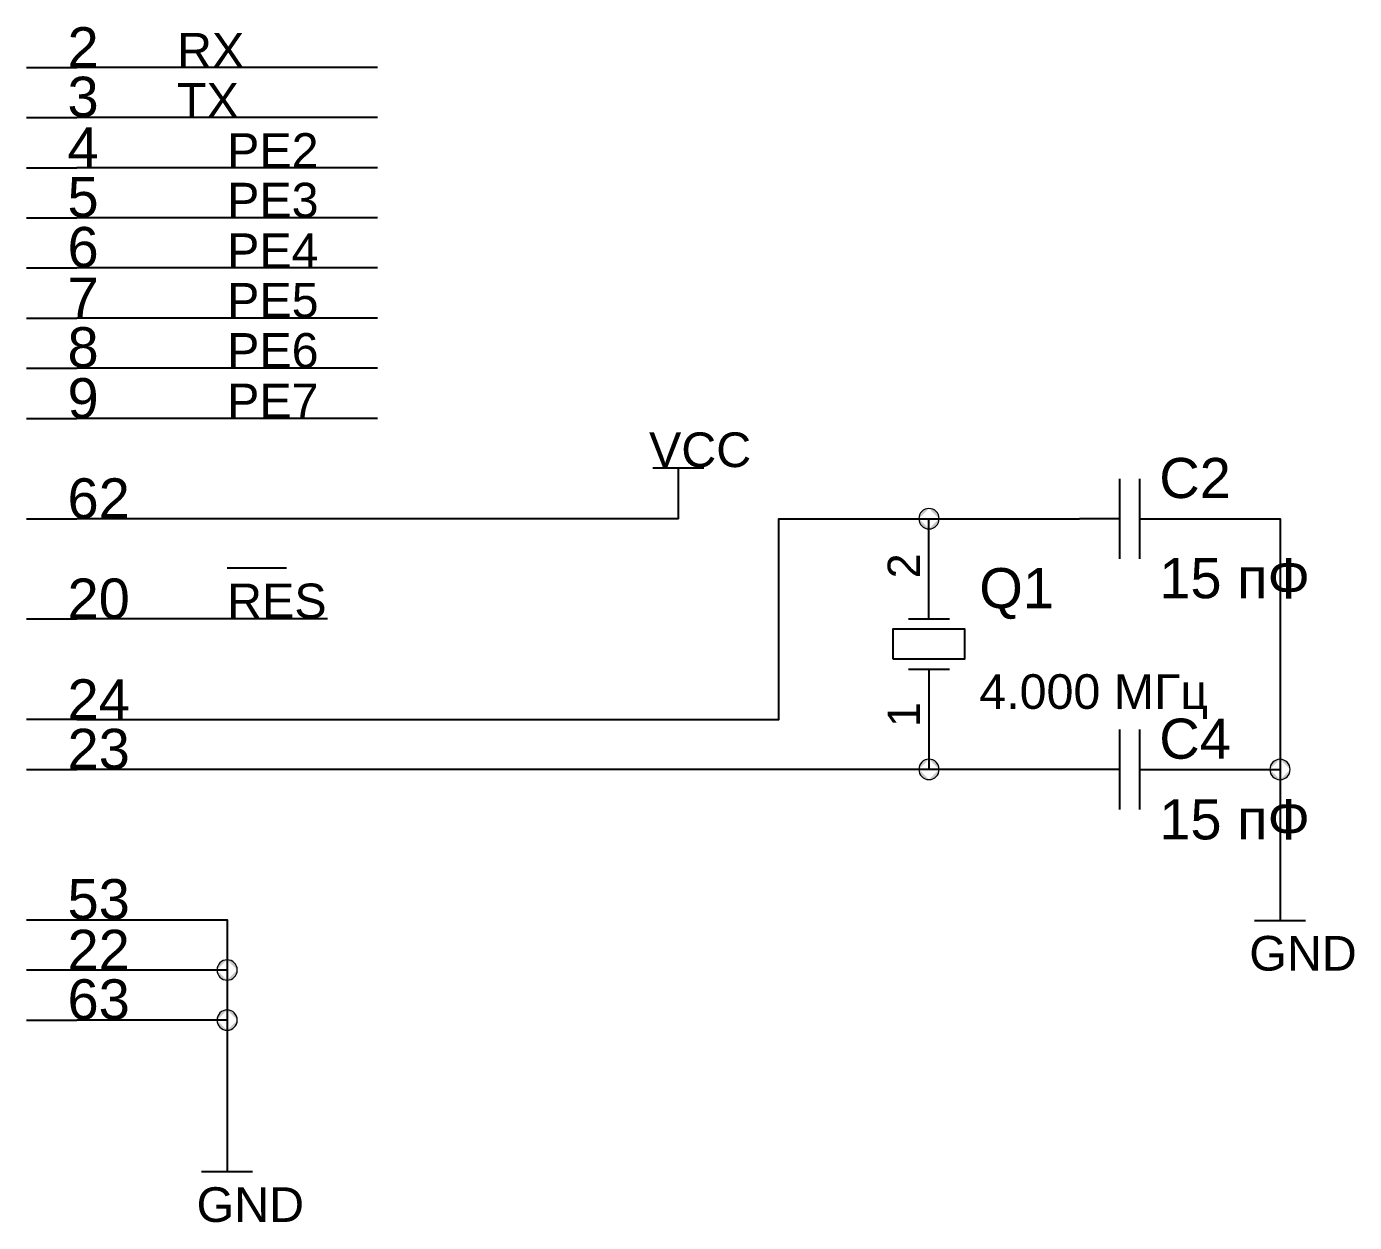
# Model space of a CAD drawing. Header units: millimetres. Extents: x -2024 to 917, y -725 to 13.
# Drawn here: x -1458.6 to -1393.4, y -664.6 to -605.9 of the extents above; entities that cross this region are included whole.
import ezdxf

# ---------------------------------------------------------------- set-up
doc = ezdxf.new("R2010")
doc.units = ezdxf.units.MM
doc.styles.add('PDF Arial', font='arial.ttf')
doc.styles.add('PDF Microsoft Sans Serif', font='micross.ttf')

msp = doc.modelspace()

# ---------------------------------------------------------------- hatches: boundary and pattern name
at = {"transparency": 33554559}
h = msp.add_hatch(color=7, dxfattribs=at)
h.paths.add_polyline_path([(-1414.316, -629.526, 0.414062), (-1414.816, -630.026)], flags=0)
h.paths.add_polyline_path([(-1414.316, -629.526), (-1414.316, -629.526)], flags=0)
h.paths.add_polyline_path([(-1413.816, -630.026, 0.414062), (-1414.316, -629.526)], flags=0)
h.paths.add_polyline_path([(-1413.816, -630.026), (-1413.816, -630.026)], flags=0)
h.paths.add_polyline_path([(-1414.316, -630.526, 0.414062), (-1413.816, -630.026)], flags=0)
h.paths.add_polyline_path([(-1414.816, -630.026, 0.414062), (-1414.316, -630.526)], flags=0)
h = msp.add_hatch(color=7, dxfattribs=at)
h.paths.add_polyline_path([(-1414.316, -629.526, 0.414062), (-1414.816, -630.026)], flags=0)
h.paths.add_polyline_path([(-1414.316, -629.526), (-1414.316, -629.526)], flags=0)
h.paths.add_polyline_path([(-1413.816, -630.026, 0.414062), (-1414.316, -629.526)], flags=0)
h.paths.add_polyline_path([(-1413.816, -630.026), (-1413.816, -630.026)], flags=0)
h.paths.add_polyline_path([(-1414.316, -630.526, 0.414062), (-1413.816, -630.026)], flags=0)
h.paths.add_polyline_path([(-1414.816, -630.026, 0.414062), (-1414.316, -630.526)], flags=0)
h = msp.add_hatch(color=7, dxfattribs=at)
h.paths.add_polyline_path([(-1414.316, -641.828, 0.414063), (-1414.816, -642.328)], flags=0)
h.paths.add_polyline_path([(-1414.316, -641.828), (-1414.316, -641.828)], flags=0)
h.paths.add_polyline_path([(-1413.816, -642.328, 0.414063), (-1414.316, -641.828)], flags=0)
h.paths.add_polyline_path([(-1413.816, -642.328), (-1413.816, -642.328)], flags=0)
h.paths.add_polyline_path([(-1414.316, -642.828, 0.414062), (-1413.816, -642.328)], flags=0)
h.paths.add_polyline_path([(-1414.816, -642.328, 0.414063), (-1414.316, -642.828)], flags=0)
h = msp.add_hatch(color=7, dxfattribs=at)
h.paths.add_polyline_path([(-1414.316, -641.828, 0.414063), (-1414.816, -642.328)], flags=0)
h.paths.add_polyline_path([(-1414.316, -641.828), (-1414.316, -641.828)], flags=0)
h.paths.add_polyline_path([(-1413.816, -642.328, 0.414063), (-1414.316, -641.828)], flags=0)
h.paths.add_polyline_path([(-1413.816, -642.328), (-1413.816, -642.328)], flags=0)
h.paths.add_polyline_path([(-1414.316, -642.828, 0.414062), (-1413.816, -642.328)], flags=0)
h.paths.add_polyline_path([(-1414.816, -642.328, 0.414063), (-1414.316, -642.828)], flags=0)
h = msp.add_hatch(color=7, dxfattribs=at)
h.paths.add_polyline_path([(-1397.087, -641.833, 0.414063), (-1397.587, -642.333)], flags=0)
h.paths.add_polyline_path([(-1397.087, -641.833), (-1397.087, -641.833)], flags=0)
h.paths.add_polyline_path([(-1396.587, -642.333, 0.414063), (-1397.087, -641.833)], flags=0)
h.paths.add_polyline_path([(-1396.587, -642.333), (-1396.587, -642.333)], flags=0)
h.paths.add_polyline_path([(-1397.087, -642.833, 0.414062), (-1396.587, -642.333)], flags=0)
h.paths.add_polyline_path([(-1397.587, -642.333, 0.414062), (-1397.087, -642.833)], flags=0)
h = msp.add_hatch(color=7, dxfattribs=at)
h.paths.add_polyline_path([(-1397.087, -641.833, 0.414063), (-1397.587, -642.333)], flags=0)
h.paths.add_polyline_path([(-1397.087, -641.833), (-1397.087, -641.833)], flags=0)
h.paths.add_polyline_path([(-1396.587, -642.333, 0.414063), (-1397.087, -641.833)], flags=0)
h.paths.add_polyline_path([(-1396.587, -642.333), (-1396.587, -642.333)], flags=0)
h.paths.add_polyline_path([(-1397.087, -642.833, 0.414062), (-1396.587, -642.333)], flags=0)
h.paths.add_polyline_path([(-1397.587, -642.333, 0.414062), (-1397.087, -642.833)], flags=0)
h = msp.add_hatch(color=7, dxfattribs=at)
h.paths.add_polyline_path([(-1448.764, -651.672, 0.414063), (-1449.264, -652.172)], flags=0)
h.paths.add_polyline_path([(-1448.764, -651.672), (-1448.764, -651.672)], flags=0)
h.paths.add_polyline_path([(-1448.264, -652.172, 0.414063), (-1448.764, -651.672)], flags=0)
h.paths.add_polyline_path([(-1448.264, -652.172), (-1448.264, -652.172)], flags=0)
h.paths.add_polyline_path([(-1448.764, -652.672, 0.414062), (-1448.264, -652.172)], flags=0)
h.paths.add_polyline_path([(-1449.264, -652.172, 0.414062), (-1448.764, -652.672)], flags=0)
h = msp.add_hatch(color=7, dxfattribs=at)
h.paths.add_polyline_path([(-1448.764, -651.672, 0.414063), (-1449.264, -652.172)], flags=0)
h.paths.add_polyline_path([(-1448.764, -651.672), (-1448.764, -651.672)], flags=0)
h.paths.add_polyline_path([(-1448.264, -652.172, 0.414063), (-1448.764, -651.672)], flags=0)
h.paths.add_polyline_path([(-1448.264, -652.172), (-1448.264, -652.172)], flags=0)
h.paths.add_polyline_path([(-1448.764, -652.672, 0.414062), (-1448.264, -652.172)], flags=0)
h.paths.add_polyline_path([(-1449.264, -652.172, 0.414062), (-1448.764, -652.672)], flags=0)
h = msp.add_hatch(color=7, dxfattribs=at)
h.paths.add_polyline_path([(-1448.764, -654.13, 0.414063), (-1449.264, -654.63)], flags=0)
h.paths.add_polyline_path([(-1448.764, -654.13), (-1448.764, -654.13)], flags=0)
h.paths.add_polyline_path([(-1448.264, -654.63, 0.414063), (-1448.764, -654.13)], flags=0)
h.paths.add_polyline_path([(-1448.264, -654.63), (-1448.264, -654.63)], flags=0)
h.paths.add_polyline_path([(-1448.764, -655.13, 0.414063), (-1448.264, -654.63)], flags=0)
h.paths.add_polyline_path([(-1449.264, -654.63, 0.414062), (-1448.764, -655.13)], flags=0)
h = msp.add_hatch(color=7, dxfattribs=at)
h.paths.add_polyline_path([(-1448.764, -654.13, 0.414063), (-1449.264, -654.63)], flags=0)
h.paths.add_polyline_path([(-1448.764, -654.13), (-1448.764, -654.13)], flags=0)
h.paths.add_polyline_path([(-1448.264, -654.63, 0.414063), (-1448.764, -654.13)], flags=0)
h.paths.add_polyline_path([(-1448.264, -654.63), (-1448.264, -654.63)], flags=0)
h.paths.add_polyline_path([(-1448.764, -655.13, 0.414063), (-1448.264, -654.63)], flags=0)
h.paths.add_polyline_path([(-1449.264, -654.63, 0.414062), (-1448.764, -655.13)], flags=0)

# ---------------------------------------------------------------- linework, layer by layer
at = {"color": 7, "lineweight": 25}
for points in [[(-1458.608, -607.88), (-1456.144, -607.88)], [(-1441.384, -607.88), (-1456.144, -607.88)], [(-1458.608, -610.344), (-1456.144, -610.344)], [(-1441.384, -610.344), (-1456.144, -610.344)], [(-1458.608, -612.802), (-1456.144, -612.802)], [(-1441.384, -612.802), (-1456.144, -612.802)], [(-1458.608, -615.26), (-1456.144, -615.26)], [(-1441.384, -615.26), (-1456.144, -615.26)], [(-1458.608, -617.724), (-1456.144, -617.724)], [(-1441.384, -617.724), (-1456.144, -617.724)], [(-1458.608, -620.182), (-1456.144, -620.182)], [(-1441.384, -620.182), (-1456.144, -620.182)], [(-1458.608, -622.646), (-1456.144, -622.646)], [(-1441.384, -622.646), (-1456.144, -622.646)], [(-1458.608, -625.104), (-1456.144, -625.104)], [(-1441.384, -625.104), (-1456.144, -625.104)], [(-1427.868, -627.526), (-1425.368, -627.526)], [(-1426.618, -630.026), (-1426.618, -627.526)], [(-1404.962, -628.063), (-1404.962, -632)], [(-1403.983, -628.063), (-1403.983, -632)], [(-1458.608, -630.026), (-1456.144, -630.026)], [(-1426.618, -630.026), (-1456.144, -630.026)], [(-1456.139, -639.875), (-1421.691, -639.875), (-1421.691, -630.031), (-1414.316, -630.031), (-1406.931, -630.031)], [(-1414.316, -632.484), (-1414.316, -630.026)], [(-1404.962, -630.031), (-1406.931, -630.031)], [(-1403.983, -630.031), (-1402.014, -630.031)], [(-1402.014, -630.031), (-1397.087, -630.031), (-1397.087, -642.333), (-1397.087, -647.25)], [(-1445.853, -632.448), (-1446.785, -632.448), (-1447.717, -632.448), (-1448.764, -632.448)], [(-1414.316, -634.948), (-1414.316, -632.484)], [(-1458.608, -634.948), (-1456.144, -634.948)], [(-1443.842, -634.948), (-1456.144, -634.948)], [(-1415.316, -634.948), (-1413.316, -634.948)], [(-1415.316, -637.406), (-1413.316, -637.406)], [(-1414.316, -637.406), (-1414.316, -639.87)], [(-1458.608, -639.87), (-1456.144, -639.87)], [(-1414.316, -639.87), (-1414.316, -642.328)], [(-1404.962, -640.365), (-1404.962, -644.302)], [(-1403.983, -640.365), (-1403.983, -644.302)], [(-1458.608, -642.328), (-1456.144, -642.328)], [(-1406.931, -642.333), (-1414.316, -642.333), (-1456.139, -642.333)], [(-1404.962, -642.333), (-1406.931, -642.333)], [(-1403.983, -642.333), (-1402.014, -642.333)], [(-1402.014, -642.333), (-1397.087, -642.333)], [(-1397.087, -647.25), (-1397.087, -649.75)], [(-1458.608, -649.708), (-1456.144, -649.708)], [(-1456.144, -649.708), (-1448.764, -649.708), (-1448.764, -652.172)], [(-1398.337, -649.75), (-1395.837, -649.75)], [(-1458.608, -652.172), (-1456.144, -652.172)], [(-1456.144, -652.172), (-1448.764, -652.172), (-1448.764, -654.63), (-1456.144, -654.63)], [(-1458.608, -654.63), (-1456.144, -654.63)], [(-1448.764, -654.635), (-1448.764, -659.552)], [(-1448.764, -659.552), (-1448.764, -662.052)], [(-1450.014, -662.052), (-1447.514, -662.052)]]:
    msp.add_lwpolyline(points, dxfattribs=at)
at = {"color": 7, "lineweight": 5}
for points in [[(-1414.316, -630.526, 0.414062), (-1413.816, -630.026, 0.414062), (-1414.316, -629.526, 0.414062), (-1414.816, -630.026, 0.414062)], [(-1414.316, -642.828, 0.414062), (-1413.816, -642.328, 0.414063), (-1414.316, -641.828, 0.414063), (-1414.816, -642.328, 0.414063)], [(-1397.087, -642.833, 0.414062), (-1396.587, -642.333, 0.414063), (-1397.087, -641.833, 0.414063), (-1397.587, -642.333, 0.414062)], [(-1448.764, -652.672, 0.414062), (-1448.264, -652.172, 0.414063), (-1448.764, -651.672, 0.414063), (-1449.264, -652.172, 0.414062)], [(-1448.764, -655.13, 0.414063), (-1448.264, -654.63, 0.414063), (-1448.764, -654.13, 0.414063), (-1449.264, -654.63, 0.414062)]]:
    msp.add_lwpolyline(points, format="xyb", close=True, dxfattribs=at)
for points in [[(-1414.316, -629.526), (-1414.316, -629.526)], [(-1414.316, -629.526), (-1414.316, -629.526)], [(-1413.816, -630.026), (-1413.816, -630.026)], [(-1413.816, -630.026), (-1413.816, -630.026)], [(-1414.316, -641.828), (-1414.316, -641.828)], [(-1414.316, -641.828), (-1414.316, -641.828)], [(-1397.087, -641.833), (-1397.087, -641.833)], [(-1397.087, -641.833), (-1397.087, -641.833)], [(-1413.816, -642.328), (-1413.816, -642.328)], [(-1413.816, -642.328), (-1413.816, -642.328)], [(-1396.587, -642.333), (-1396.587, -642.333)], [(-1396.587, -642.333), (-1396.587, -642.333)], [(-1448.764, -651.672), (-1448.764, -651.672)], [(-1448.764, -651.672), (-1448.764, -651.672)], [(-1448.264, -652.172), (-1448.264, -652.172)], [(-1448.264, -652.172), (-1448.264, -652.172)], [(-1448.764, -654.13), (-1448.764, -654.13)], [(-1448.764, -654.13), (-1448.764, -654.13)], [(-1448.264, -654.63), (-1448.264, -654.63)], [(-1448.264, -654.63), (-1448.264, -654.63)]]:
    msp.add_lwpolyline(points, dxfattribs=at)
at = {"color": 7, "lineweight": 25}
msp.add_lwpolyline([(-1416.066, -636.917), (-1416.066, -635.438), (-1412.566, -635.438), (-1412.566, -636.917)], close=True, dxfattribs=at)
at = {"color": 7, "lineweight": 5}
for centre, start, end in [((-1414.316, -630.026), 90.01478, 179.98522), ((-1414.316, -630.026), 0.01478, 89.98522), ((-1414.316, -630.026), 180.01478, 269.98522), ((-1414.316, -630.026), 270.01478, 359.98522), ((-1414.316, -642.328), 90.01478, 179.98522), ((-1414.316, -642.328), 0.01478, 89.98522), ((-1397.087, -642.333), 90.01478, 179.98522), ((-1397.087, -642.333), 0.01478, 89.98522), ((-1414.316, -642.328), 180.01478, 269.98522), ((-1414.316, -642.328), 270.01478, 359.98522), ((-1397.087, -642.333), 180.01478, 269.98522), ((-1397.087, -642.333), 270.01478, 359.98522), ((-1448.764, -652.172), 90.01478, 179.98522), ((-1448.764, -652.172), 0.01478, 89.98522), ((-1448.764, -652.172), 180.01478, 269.98522), ((-1448.764, -652.172), 270.01478, 359.98522), ((-1448.764, -654.63), 90.01478, 179.98522), ((-1448.764, -654.63), 0.01478, 89.98522), ((-1448.764, -654.63), 180.01478, 269.98522), ((-1448.764, -654.63), 270.01478, 359.98522)]:
    msp.add_arc(centre, 0.5, start, end, dxfattribs=at)

# ---------------------------------------------------------------- texts
at = {"color": 7, "attachment_point": 7, "style": 'PDF Arial'}
for s, insert, char_height in [('2', (-1456.597, -607.875), 1.968), ('RX', (-1451.222, -607.893), 1.7), ('3', (-1456.597, -610.333), 1.968), ('TX', (-1451.222, -610.351), 1.7), ('4', (-1456.597, -612.792), 1.968), ('PE2', (-1448.764, -612.809), 1.7), ('5', (-1456.597, -615.25), 1.968), ('PE3', (-1448.764, -615.268), 1.7), ('6', (-1456.597, -617.708), 1.968), ('PE4', (-1448.764, -617.726), 1.7), ('7', (-1456.597, -620.167), 1.968), ('PE5', (-1448.764, -620.184), 1.7), ('8', (-1456.597, -622.625), 1.968), ('PE6', (-1448.764, -622.643), 1.7), ('9', (-1456.597, -625.125), 1.968), ('PE7', (-1448.764, -625.101), 1.7), ('VCC', (-1428.056, -627.518), 1.7), ('C2', (-1403.014, -629.042), 1.9684), ('62', (-1456.597, -630.042), 1.9684), ('15 пФ', (-1403.014, -633.958), 1.9684), ('Q1', (-1411.847, -634.958), 1.9684), ('20', (-1456.597, -634.958), 1.9684), ('RES', (-1448.764, -634.934), 1.7), ('24', (-1456.597, -639.875), 1.9684), ('4.000 МГц', (-1411.847, -639.851), 1.7), ('C4', (-1403.014, -641.833), 1.9684), ('23', (-1456.597, -642.333), 1.9684), ('15 пФ', (-1403.014, -645.792), 1.9684), ('53', (-1456.597, -649.708), 1.9684), ('22', (-1456.597, -652.167), 1.9684), ('GND', (-1398.597, -652.226), 1.7), ('63', (-1456.597, -654.625), 1.9684), ('GND', (-1450.264, -664.559), 1.7)]:
    msp.add_mtext(s, dxfattribs=dict(at, insert=insert, char_height=char_height))
at = {"color": 7, "char_height": 1.581, "attachment_point": 7, "rotation": 90, "style": 'PDF Microsoft Sans Serif'}
for s, insert in [('2', (-1414.764, -632.956)), ('1', (-1414.764, -640.248))]:
    msp.add_mtext(s, dxfattribs=dict(at, insert=insert))

doc.saveas('drawing.dxf')
